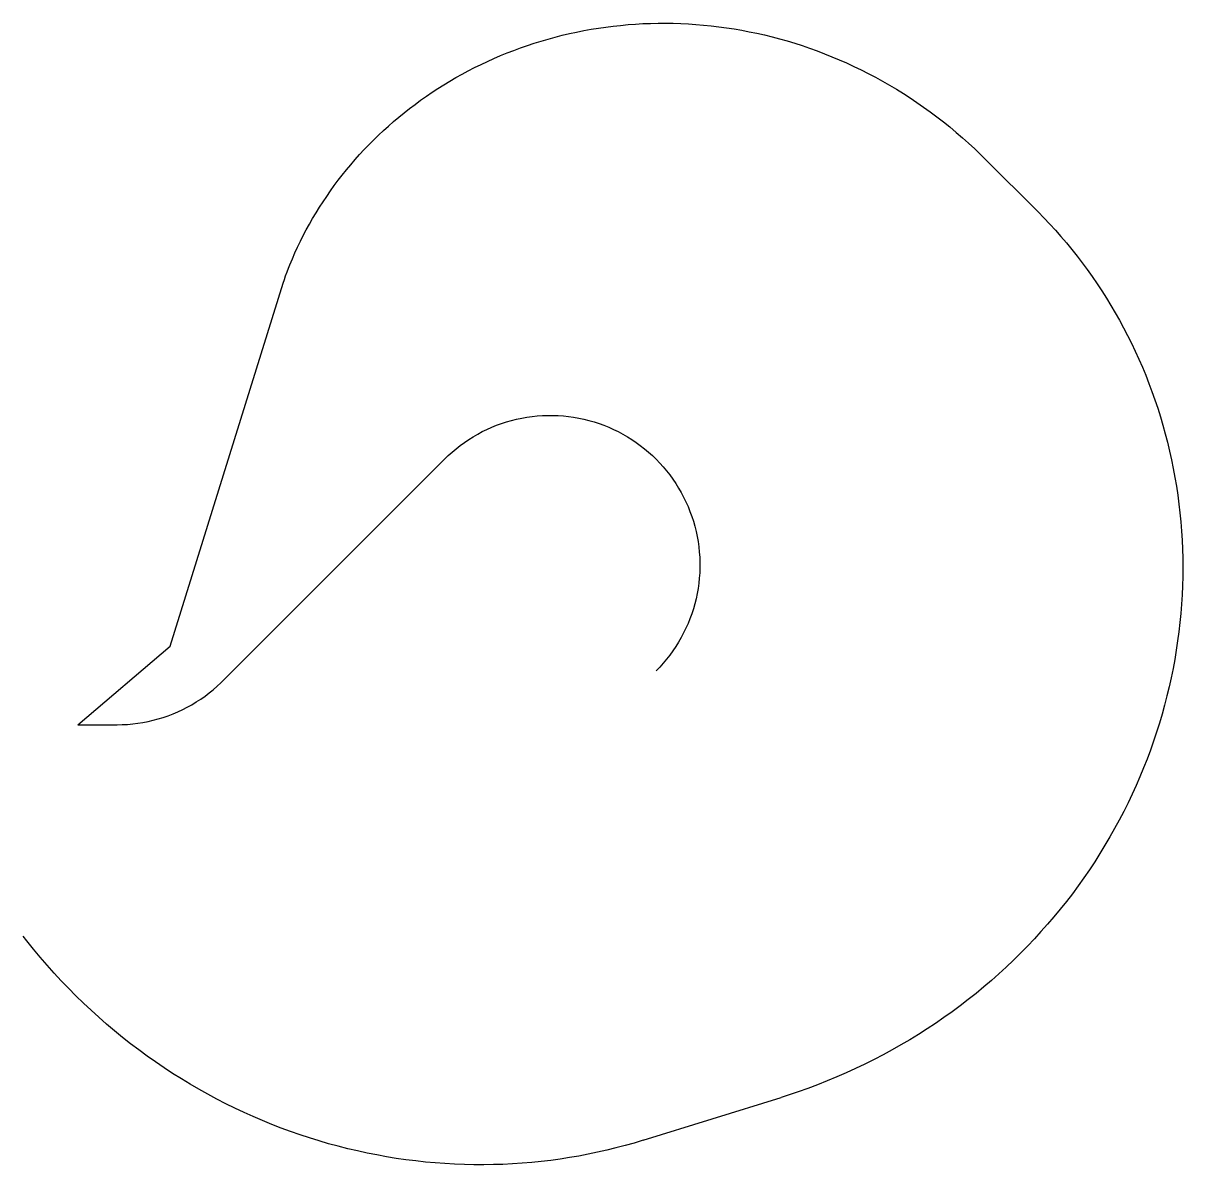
# Model space of a CAD drawing. Header units: metres. Extents: x -584 to 11807, y -4702 to 7495.
import ezdxf

# ---------------------------------------------------------------- set-up
doc = ezdxf.new("R2010")
doc.units = ezdxf.units.M

msp = doc.modelspace()

# ---------------------------------------------------------------- linework, layer by layer
at = {"layer": 'NorminalTrack', "color": 1}
msp.add_lwpolyline([(0, 0), (419, 0), (419, 0), (474, 1), (530, 4), (586, 9), (641, 16), (696, 24), (751, 35), (805, 47), (859, 62), (913, 78), (966, 96), (1018, 116), (1069, 138), (1120, 162), (1169, 187), (1218, 214), (1266, 243), (1313, 273), (1359, 305), (1403, 339), (1446, 374), (1489, 411), (1529, 449), (1549, 468), (1549, 468), (3917, 2836), (3917, 2836), (3958, 2875), (3999, 2913), (4042, 2948), (4086, 2983), (4131, 3016), (4177, 3047), (4225, 3076), (4273, 3104), (4322, 3131), (4372, 3155), (4423, 3178), (4475, 3199), (4528, 3218), (4581, 3235), (4634, 3250), (4688, 3264), (4743, 3275), (4798, 3285), (4853, 3293), (4909, 3299), (4964, 3303), (5020, 3305), (5076, 3305), (5132, 3303), (5188, 3299), (5243, 3293), (5298, 3285), (5353, 3275), (5408, 3264), (5462, 3250), (5516, 3235), (5569, 3218), (5621, 3199), (5673, 3178), (5724, 3155), (5774, 3131), (5823, 3104), (5872, 3076), (5919, 3047), (5965, 3016), (6010, 2983), (6054, 2948), (6097, 2913), (6139, 2875), (6179, 2836), (6218, 2796), (6255, 2755), (6291, 2712), (6325, 2668), (6358, 2623), (6389, 2577), (6419, 2529), (6447, 2481), (6473, 2432), (6497, 2382), (6520, 2331), (6541, 2279), (6560, 2226), (6577, 2173), (6593, 2120), (6606, 2065), (6618, 2011), (6628, 1956), (6635, 1901), (6641, 1845), (6645, 1789), (6647, 1734), (6647, 1678), (6645, 1622), (6641, 1566), (6635, 1511), (6628, 1456), (6618, 1401), (6606, 1346), (6593, 1292), (6577, 1238), (6560, 1185), (6541, 1133), (6520, 1081), (6497, 1030), (6473, 980), (6447, 931), (6419, 882), (6389, 835), (6358, 789), (6325, 743), (6291, 699), (6255, 657), (6218, 615), (6179, 575)], dxfattribs=at)
at = {"layer": 'SubLines', "color": 5}
for p, q in [((9693, 6045), (10261, 5478)), ((6040, -4440), (7514, -3981))]:
    msp.add_line(p, q, dxfattribs=at)
msp.add_lwpolyline([(0, 0), (988, 840), (2194, 4716), (2207, 4757), (2220, 4797), (2235, 4837), (2250, 4876), (2265, 4915)], dxfattribs=at)
at = {"layer": 'WindSpiral', "color": 3}
for points in [[(2265, 4915), (2292, 4978), (2319, 5041), (2348, 5103), (2378, 5165), (2409, 5226), (2441, 5288), (2475, 5348), (2509, 5409), (2545, 5468), (2582, 5528), (2620, 5587), (2659, 5645), (2699, 5703), (2740, 5760), (2782, 5817), (2826, 5873), (2870, 5929), (2916, 5983), (2963, 6038), (3011, 6091), (3060, 6144), (3109, 6196), (3160, 6247), (3212, 6298), (3265, 6347), (3319, 6396), (3374, 6445), (3430, 6492), (3487, 6538), (3545, 6584), (3604, 6628), (3663, 6672), (3724, 6715), (3785, 6757), (3848, 6798), (3911, 6837), (3975, 6876), (4040, 6914), (4106, 6951), (4172, 6987), (4240, 7021), (4308, 7055), (4376, 7087), (4446, 7118), (4516, 7149), (4587, 7178), (4659, 7205), (4731, 7232), (4804, 7257), (4877, 7282), (4952, 7304), (5026, 7326), (5101, 7347), (5177, 7366), (5253, 7384), (5330, 7400), (5407, 7416), (5485, 7430), (5563, 7442), (5641, 7454), (5720, 7464), (5799, 7472), (5879, 7480), (5959, 7485), (6039, 7490), (6119, 7493), (6200, 7495), (6280, 7495), (6361, 7494), (6442, 7491), (6524, 7487), (6605, 7482), (6686, 7475), (6768, 7467), (6849, 7457), (6931, 7446), (7012, 7434), (7094, 7420), (7175, 7404), (7257, 7387), (7338, 7369), (7419, 7349), (7499, 7327), (7580, 7305), (7660, 7280), (7741, 7255), (7820, 7228), (7900, 7199), (7979, 7169), (8058, 7137), (8136, 7104), (8215, 7070), (8292, 7034), (8369, 6997), (8446, 6958), (8522, 6918), (8598, 6877), (8673, 6834), (8747, 6789), (8821, 6744), (8894, 6697), (8966, 6648), (9038, 6598), (9109, 6547), (9179, 6495), (9249, 6441), (9317, 6386), (9385, 6329), (9452, 6271), (9518, 6212), (9584, 6152), (9648, 6090), (9693, 6045)], [(10261, 5478), (10324, 5414), (10385, 5349), (10446, 5283), (10505, 5216), (10564, 5147), (10621, 5077), (10678, 5006), (10733, 4935), (10787, 4862), (10840, 4787), (10892, 4712), (10942, 4636), (10991, 4559), (11039, 4480), (11086, 4401), (11131, 4321), (11175, 4240), (11218, 4158), (11260, 4075), (11300, 3991), (11338, 3906), (11375, 3820), (11411, 3734), (11446, 3647), (11478, 3559), (11510, 3470), (11540, 3381), (11568, 3291), (11595, 3200), (11620, 3109), (11644, 3017), (11666, 2924), (11687, 2831), (11706, 2737), (11723, 2643), (11739, 2549), (11754, 2453), (11766, 2358), (11777, 2262), (11786, 2166), (11794, 2069), (11800, 1972), (11804, 1875), (11807, 1778), (11807, 1680), (11807, 1582), (11804, 1484), (11800, 1386), (11794, 1288), (11786, 1190), (11777, 1091), (11765, 993), (11752, 895), (11738, 797), (11721, 698), (11703, 600), (11683, 502), (11662, 405), (11638, 307), (11613, 210), (11586, 113), (11557, 16), (11527, -80), (11495, -176), (11461, -272), (11426, -367), (11388, -461), (11349, -556), (11308, -649), (11266, -742), (11222, -835), (11176, -927), (11129, -1018), (11079, -1109), (11028, -1199), (10976, -1288), (10922, -1376), (10866, -1464), (10809, -1551), (10750, -1637), (10689, -1722), (10627, -1806), (10563, -1889), (10498, -1971), (10431, -2052), (10362, -2132), (10292, -2211), (10221, -2289), (10148, -2366), (10074, -2442), (9998, -2516), (9921, -2589), (9842, -2662), (9762, -2732), (9680, -2802), (9598, -2870), (9514, -2937), (9428, -3002), (9342, -3067), (9254, -3129), (9165, -3191), (9074, -3250), (8983, -3309), (8890, -3365), (8796, -3421), (8701, -3474), (8605, -3527), (8508, -3577), (8410, -3626), (8311, -3673), (8210, -3719), (8109, -3763), (8007, -3805), (7904, -3846), (7801, -3885), (7696, -3922), (7591, -3957), (7514, -3981)], [(6040, -4440), (5944, -4469), (5847, -4496), (5750, -4522), (5652, -4546), (5553, -4568), (5454, -4589), (5355, -4608), (5255, -4625), (5154, -4641), (5053, -4655), (4952, -4667), (4850, -4677), (4748, -4685), (4646, -4692), (4543, -4697), (4440, -4700), (4337, -4702), (4233, -4701), (4130, -4699), (4026, -4695), (3922, -4689), (3818, -4682), (3714, -4672), (3610, -4661), (3506, -4648), (3403, -4633), (3299, -4616), (3195, -4597), (3092, -4577), (2988, -4554), (2885, -4530), (2783, -4504), (2680, -4476), (2578, -4446), (2476, -4415), (2375, -4382), (2274, -4346), (2173, -4309), (2073, -4270), (1973, -4230), (1874, -4187), (1776, -4143), (1678, -4097), (1581, -4049), (1484, -3999), (1389, -3948), (1294, -3895), (1199, -3840), (1106, -3783), (1013, -3725), (922, -3665), (831, -3603), (741, -3540), (652, -3475), (564, -3408), (477, -3340), (391, -3270), (307, -3198), (223, -3125), (141, -3050), (59, -2974), (-21, -2896), (-99, -2816), (-177, -2735), (-253, -2653), (-328, -2569), (-402, -2484), (-474, -2397), (-545, -2309), (-584, -2259)]]:
    msp.add_lwpolyline(points, dxfattribs=at)

doc.saveas('drawing.dxf')
